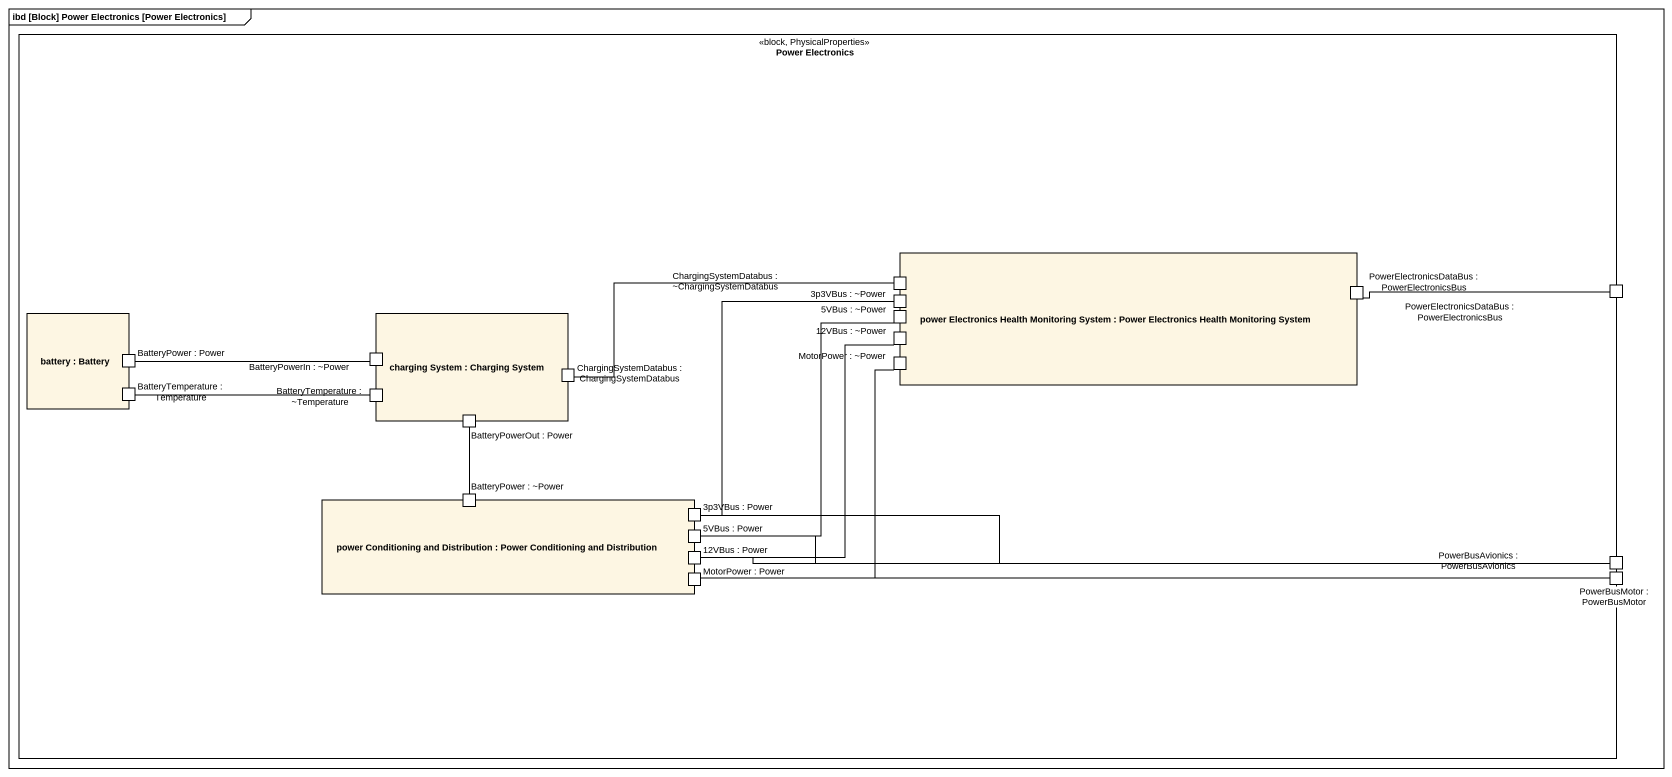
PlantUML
@startuml
mainframe ibd [Block] Power Electronics [Power Electronics]
rectangle "Power Electronics" as Power_Electronics <<block, PhysicalProperties>> {
  rectangle "power Electronics Health Monitoring System : Power Electronics Health Monitoring System" as power_Electronics_Health {
    port "ChargingSystemDatabus : ~ChargingSystemDatabus" as ChargingSystemDatabus
    port "3p3VBus : ~Power" as p3p3VBus_Power
    port "5VBus : ~Power" as p5VBus_Power
    port "PowerElectronicsDataBus : PowerElectronicsBus" as PowerElectronicsDataBus
    port "12VBus : ~Power" as p12VBus_Power
    port "MotorPower : ~Power" as MotorPower_Power
  }
  rectangle "battery : Battery" as battery {
    port "BatteryPower : Power" as BatteryPower_Power
    port "BatteryTemperature : Temperature" as BatteryTemperature
  }
  rectangle "charging System : Charging System" as charging_System {
    port "BatteryPowerIn : ~Power" as BatteryPowerIn_Power
    port "BatteryTemperature : ~Temperature" as BatteryTemperature_2
    port "ChargingSystemDatabus : ChargingSystemDatabus" as ChargingSystemDatabus_2
    port "BatteryPowerOut : Power" as BatteryPowerOut_Power
  }
  port "PowerElectronicsDataBus : PowerElectronicsBus" as PowerElectronicsDataBus_2
  rectangle "power Conditioning and Distribution : Power Conditioning and Distribution" as power_Conditioning_and {
    port "BatteryPower : ~Power" as BatteryPower_Power_2
    port "3p3VBus : Power" as p3p3VBus_Power_2
    port "5VBus : Power" as p5VBus_Power_2
    port "12VBus : Power" as p12VBus_Power_2
    port "MotorPower : Power" as MotorPower_Power_2
  }
  port "PowerBusAvionics : PowerBusAvionics" as PowerBusAvionics
  port "PowerBusMotor : PowerBusMotor" as PowerBusMotor_PowerBusMotor
}
PowerElectronicsDataBus_2 -left- PowerElectronicsDataBus
BatteryPower_Power -right- BatteryPowerIn_Power
BatteryTemperature -right- BatteryTemperature_2
ChargingSystemDatabus_2 -right- ChargingSystemDatabus
BatteryPower_Power_2 -up- BatteryPowerOut_Power
p3p3VBus_Power_2 -up- p3p3VBus_Power
p3p3VBus_Power_2 -right- PowerBusAvionics
p5VBus_Power_2 -up- p5VBus_Power
p5VBus_Power_2 -right- PowerBusAvionics
p12VBus_Power_2 -up- p12VBus_Power
p12VBus_Power_2 -right- PowerBusAvionics
MotorPower_Power_2 -up- MotorPower_Power
MotorPower_Power_2 -right- PowerBusMotor_PowerBusMotor
@enduml
